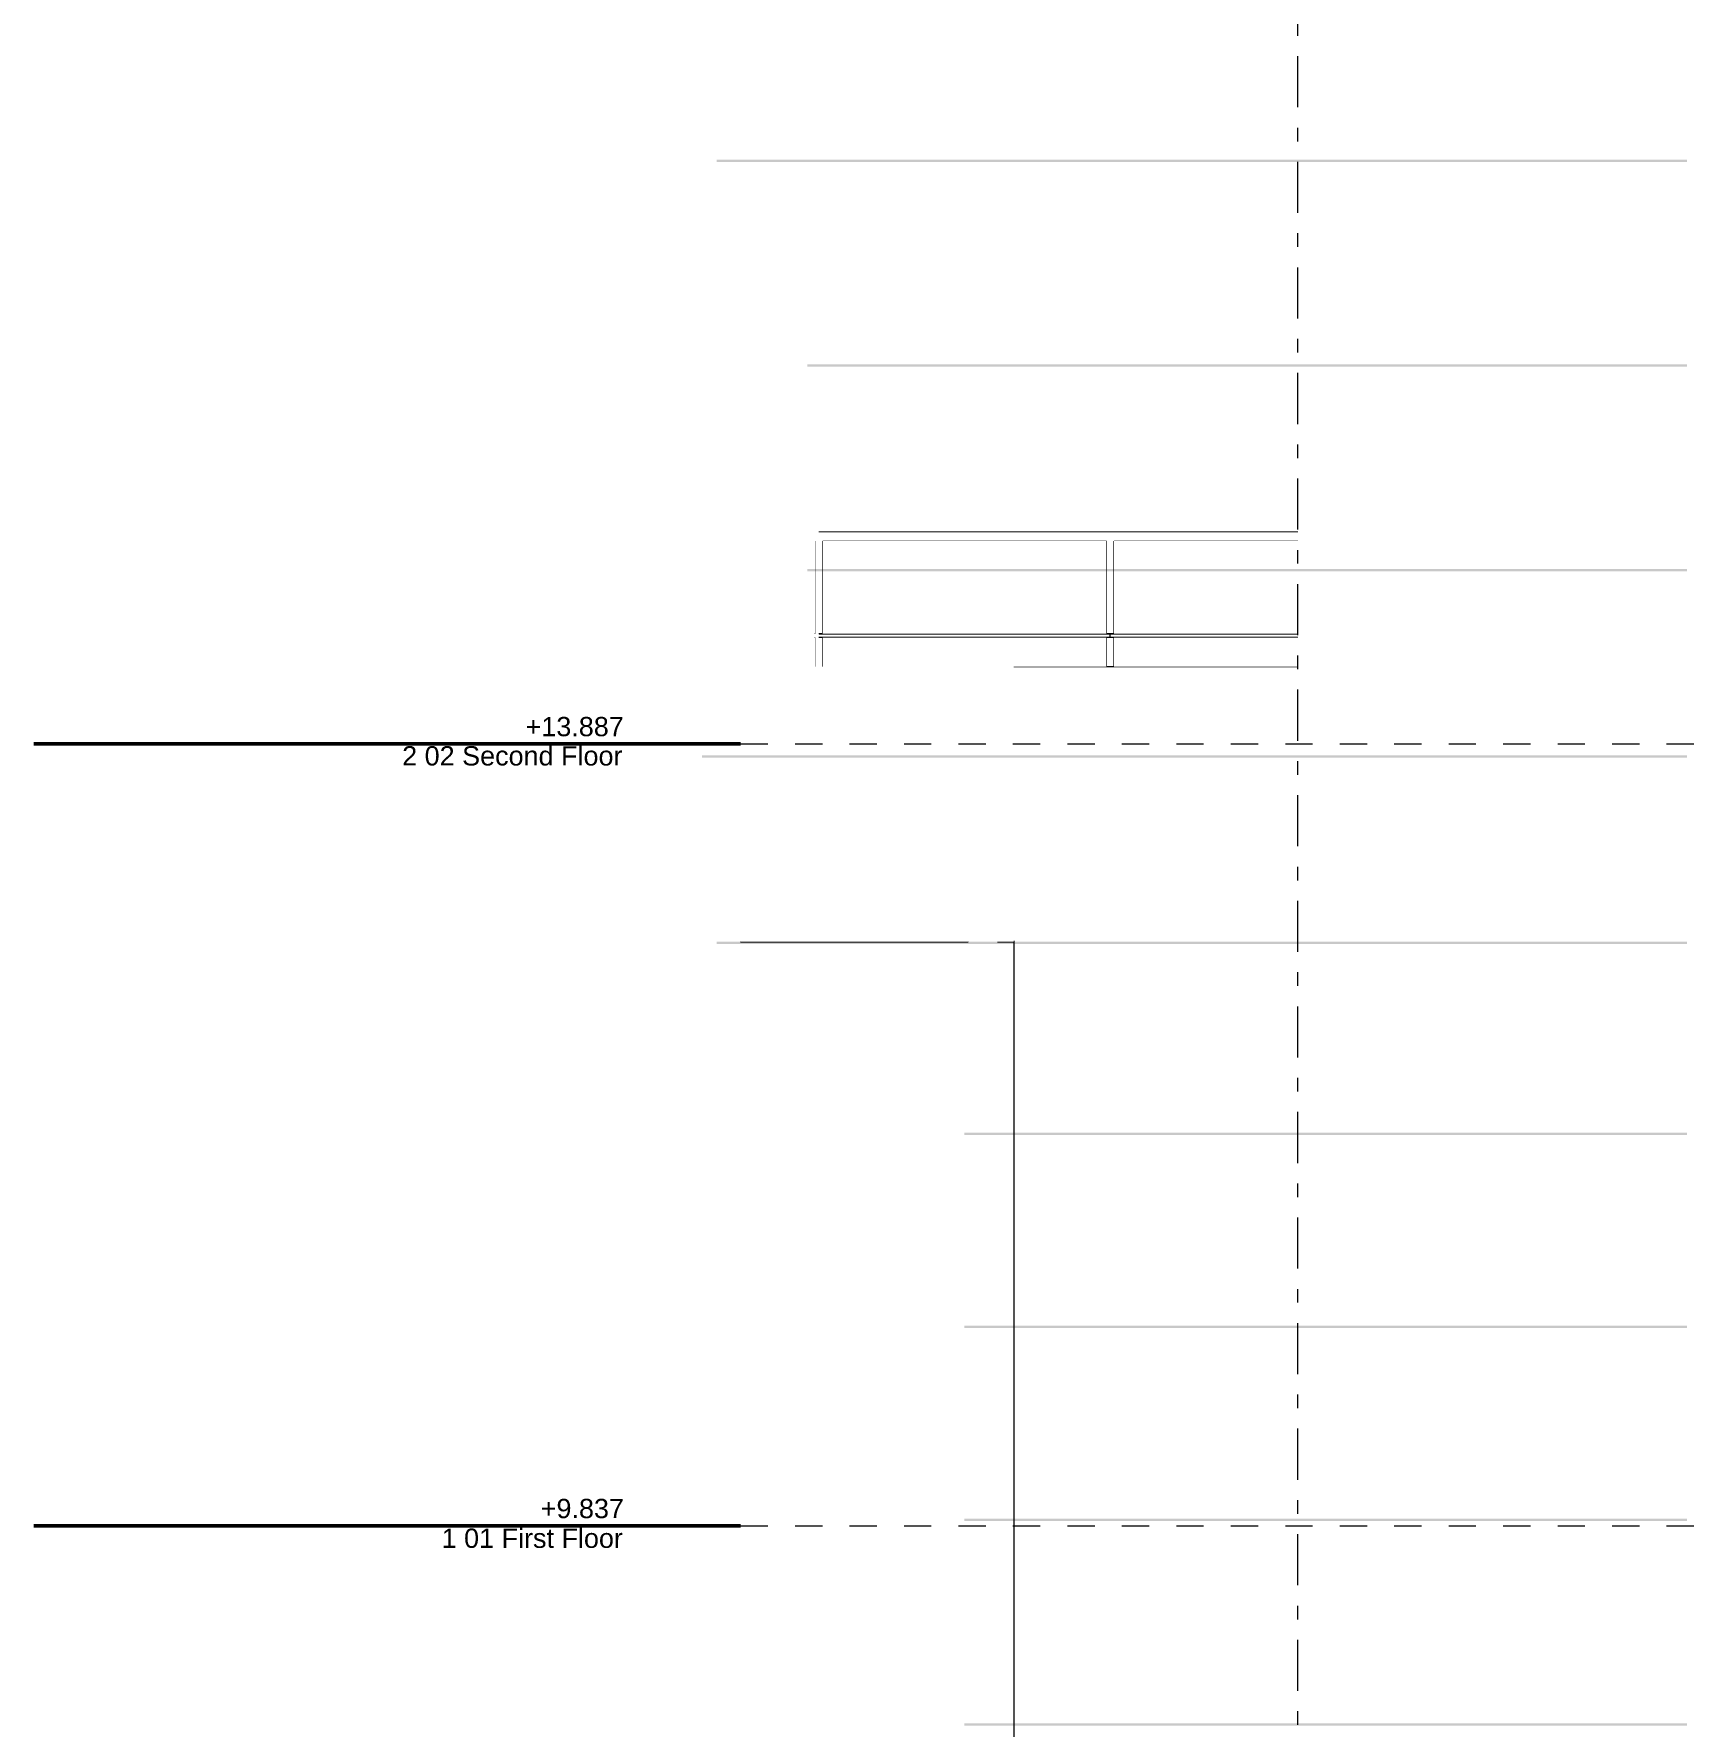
# Model space of a CAD drawing. Header units: millimetres. Extents: x -48147 to 1403542, y -455564 to 18123.
# Drawn here: x 1365504 to 1374101, y -446986 to -438215 of the extents above; entities that cross this region are included whole.
import ezdxf

# ---------------------------------------------------------------- set-up
doc = ezdxf.new("R2010")
doc.units = ezdxf.units.MM
doc.header["$MEASUREMENT"] = 0
for name, pattern in [('Dashed', [2822.222233, 1411.111116, -1411.111116]), ('Double Dashed', [546.805537, 264.583325, -105.833328, 70.555556, -105.833328]), ('Wipeout_Contour', [1000, 0, -1000])]:
    doc.linetypes.add(name, pattern=pattern)
for name, color, linetype, lineweight, true_color in [('0_Pen_No__105', 7, 'Continuous', 15, 0xa6a6a6), ('0_Pen_No__25', 7, 'Continuous', 50, 0x2a2a2a), ('A-20-M_Floor_Slab_Pen_No__148', 7, 'Continuous', 0, 0x444444), ('New_A-25-M_Curtain_Wall_Pen_No__44', 7, 'Continuous', 35, 0x444444), ('New_A-25-M_Wall_Ext_Pen_No__64', 7, 'Continuous', 20, 0x606060)]:
    doc.layers.add(name, color=color, linetype=linetype, lineweight=lineweight, true_color=true_color)
for name, color, linetype, lineweight in [('0_Pen_No__6', 7, 'Continuous', 35), ('A-95-P_Drawing_Pen_No__1', 7, 'Continuous', 13), ('New_A-20-M_Ceiling_Pen_No__89', 8, 'Continuous', 20), ('New_A-25-M_Curtain_Wall_Pen_No__2', 8, 'Continuous', 15), ('New_A-25-M_Wall_Ext_Pen_No__87', 8, 'Continuous', 20), ('New_A-25-M_Wall_Int_Pen_No__87', 8, 'Continuous', 20)]:
    doc.layers.add(name, color=color, linetype=linetype, lineweight=lineweight)
for name, color, linetype in [('A-95-P_Drawing', 7, 'Continuous'), ('New_A-20-M_Ceiling', 7, 'Continuous'), ('New_A-25-M_Curtain_Wall', 7, 'Continuous'), ('New_A-25-M_Wall_Ext', 7, 'Continuous'), ('New_A-25-M_Wall_Int', 7, 'Continuous')]:
    doc.layers.add(name, color=color, linetype=linetype)
doc.styles.add('GENERATED_STYLE_2', font='')
doc.styles.get('GENERATED_STYLE_2').set_extended_font_data('Swis721 BT')

# ---------------------------------------------------------------- blocks, each defined once
blk = doc.blocks.new('Section Elem_35_1', base_point=(1418663.2, -449992.5))
at = {"layer": 'New_A-25-M_Curtain_Wall', "linetype": 'Continuous', "lineweight": 0, "true_color": 0xffffff}
for points in [[(1372896.5, -438972.5), (1372906.5, -438972.5), (1372906.5, -438872.5), (1372896.5, -438872.5)], [(1372946.5, -438952.5), (1372967.8, -438943.7), (1372976.5, -438922.5), (1372967.8, -438901.3), (1372946.5, -438892.5), (1372925.3, -438901.3), (1372916.5, -438922.5), (1372925.3, -438943.7)], [(1373068, -438899.3), (1373064.4, -438895.8), (1373014.4, -438945.8), (1373018, -438949.3)], [(1373292, -438899.3), (1373288.4, -438895.8), (1373238.4, -438945.8), (1373242, -438949.3)], [(1373516, -438899.3), (1373512.4, -438895.8), (1373462.4, -438945.8), (1373466, -438949.3)], [(1373740, -438899.3), (1373736.4, -438895.8), (1373686.4, -438945.8), (1373690, -438949.3)], [(1373964, -438899.3), (1373960.4, -438895.8), (1373910.4, -438945.8), (1373914, -438949.3)], [(1374188, -438899.3), (1374184.4, -438895.8), (1374134.4, -438945.8), (1374138, -438949.3)]]:
    blk.add_hatch(color=7, dxfattribs=at).paths.add_polyline_path(points)
at = {"layer": 'New_A-25-M_Curtain_Wall_Pen_No__2', "linetype": 'Continuous'}
for p, q in [((1372906.5, -438872.5), (1374101.3, -438872.5)), ((1372925.3, -438901.3), (1372925.3, -438901.3)), ((1372925.3, -438943.7), (1372925.3, -438943.7)), ((1373238.4, -438945.8), (1373238.4, -438945.8)), ((1373462.4, -438945.8), (1373462.4, -438945.8)), ((1374134.4, -438945.8), (1374134.4, -438945.8)), ((1374257.5, -438972.5), (1372906.5, -438972.5))]:
    blk.add_line(p, q, dxfattribs=at)
at = {"layer": 'New_A-25-M_Curtain_Wall_Pen_No__44', "linetype": 'Continuous'}
for p, q in [((1372896.5, -438872.5), (1372896.5, -438972.5)), ((1372906.5, -438872.5), (1372896.5, -438872.5)), ((1372906.5, -438872.5), (1372906.5, -438972.5)), ((1372925.3, -438901.3), (1372916.5, -438922.5)), ((1372916.5, -438922.5), (1372925.3, -438943.7)), ((1372946.5, -438892.5), (1372925.3, -438901.3)), ((1372925.3, -438943.7), (1372946.5, -438952.5)), ((1372946.5, -438892.5), (1372967.8, -438901.3)), ((1372967.8, -438943.7), (1372946.5, -438952.5)), ((1372967.8, -438901.3), (1372976.5, -438922.5)), ((1372976.5, -438922.5), (1372967.8, -438943.7)), ((1373064.4, -438895.8), (1373014.4, -438945.8)), ((1373014.4, -438945.8), (1373018, -438949.3)), ((1373068, -438899.3), (1373018, -438949.3)), ((1373064.4, -438895.8), (1373068, -438899.3)), ((1373288.4, -438895.8), (1373238.4, -438945.8)), ((1373238.4, -438945.8), (1373242, -438949.3)), ((1373292, -438899.3), (1373242, -438949.3)), ((1373288.4, -438895.8), (1373292, -438899.3)), ((1373512.4, -438895.8), (1373462.4, -438945.8)), ((1373462.4, -438945.8), (1373466, -438949.3)), ((1373516, -438899.3), (1373466, -438949.3)), ((1373512.4, -438895.8), (1373516, -438899.3)), ((1373736.4, -438895.8), (1373686.4, -438945.8)), ((1373686.4, -438945.8), (1373690, -438949.3)), ((1373740, -438899.3), (1373690, -438949.3)), ((1373736.4, -438895.8), (1373740, -438899.3)), ((1373960.4, -438895.8), (1373910.4, -438945.8)), ((1373910.4, -438945.8), (1373914, -438949.3)), ((1373964, -438899.3), (1373914, -438949.3)), ((1373960.4, -438895.8), (1373964, -438899.3)), ((1374184.4, -438895.8), (1374134.4, -438945.8)), ((1374134.4, -438945.8), (1374138, -438949.3)), ((1374188, -438899.3), (1374138, -438949.3)), ((1374184.4, -438895.8), (1374188, -438899.3)), ((1372906.5, -438972.5), (1372896.5, -438972.5))]:
    blk.add_line(p, q, dxfattribs=at)
blk = doc.blocks.new('Section Elem_46_1', base_point=(1418663.2, -449992.5))
at = {"layer": 'New_A-25-M_Curtain_Wall', "linetype": 'Continuous', "lineweight": 0, "true_color": 0xffffff}
for points in [[(1372896.5, -443022.5), (1372906.5, -443022.5), (1372906.5, -442922.5), (1372896.5, -442922.5)], [(1372946.5, -443002.5), (1372967.8, -442993.7), (1372976.5, -442972.5), (1372967.8, -442951.3), (1372946.5, -442942.5), (1372925.3, -442951.3), (1372916.5, -442972.5), (1372925.3, -442993.7)], [(1373068, -442949.3), (1373064.4, -442945.8), (1373014.4, -442995.8), (1373018, -442999.3)], [(1373292, -442949.3), (1373288.4, -442945.8), (1373238.4, -442995.8), (1373242, -442999.3)], [(1373516, -442949.3), (1373512.4, -442945.8), (1373462.4, -442995.8), (1373466, -442999.3)], [(1373740, -442949.3), (1373736.4, -442945.8), (1373686.4, -442995.8), (1373690, -442999.3)], [(1373964, -442949.3), (1373960.4, -442945.8), (1373910.4, -442995.8), (1373914, -442999.3)], [(1374188, -442949.3), (1374184.4, -442945.8), (1374134.4, -442995.8), (1374138, -442999.3)]]:
    blk.add_hatch(color=7, dxfattribs=at).paths.add_polyline_path(points)
at = {"layer": 'New_A-25-M_Curtain_Wall_Pen_No__2', "linetype": 'Continuous'}
for p, q in [((1372906.5, -442922.5), (1374101.3, -442922.5)), ((1372925.3, -442951.3), (1372925.3, -442951.3)), ((1374257.5, -443022.5), (1372906.5, -443022.5)), ((1372925.3, -442993.7), (1372925.3, -442993.7)), ((1373014.4, -442995.8), (1373014.4, -442995.8)), ((1373238.4, -442995.8), (1373238.4, -442995.8)), ((1373462.4, -442995.8), (1373462.4, -442995.8)), ((1373910.4, -442995.8), (1373910.4, -442995.8)), ((1373910.4, -442995.8), (1373910.4, -442995.8))]:
    blk.add_line(p, q, dxfattribs=at)
at = {"layer": 'New_A-25-M_Curtain_Wall_Pen_No__44', "linetype": 'Continuous'}
for p, q in [((1372896.5, -442922.5), (1372896.5, -443022.5)), ((1372906.5, -442922.5), (1372896.5, -442922.5)), ((1372906.5, -442922.5), (1372906.5, -443022.5)), ((1372925.3, -442951.3), (1372916.5, -442972.5)), ((1372916.5, -442972.5), (1372925.3, -442993.7)), ((1372946.5, -442942.5), (1372925.3, -442951.3)), ((1372946.5, -442942.5), (1372967.8, -442951.3)), ((1372967.8, -442951.3), (1372976.5, -442972.5)), ((1372976.5, -442972.5), (1372967.8, -442993.7)), ((1373064.4, -442945.8), (1373014.4, -442995.8)), ((1373068, -442949.3), (1373018, -442999.3)), ((1373064.4, -442945.8), (1373068, -442949.3)), ((1373288.4, -442945.8), (1373238.4, -442995.8)), ((1373292, -442949.3), (1373242, -442999.3)), ((1373288.4, -442945.8), (1373292, -442949.3)), ((1373512.4, -442945.8), (1373462.4, -442995.8)), ((1373516, -442949.3), (1373466, -442999.3)), ((1373512.4, -442945.8), (1373516, -442949.3)), ((1373736.4, -442945.8), (1373686.4, -442995.8)), ((1373740, -442949.3), (1373690, -442999.3)), ((1373736.4, -442945.8), (1373740, -442949.3)), ((1373960.4, -442945.8), (1373910.4, -442995.8)), ((1373964, -442949.3), (1373914, -442999.3)), ((1373960.4, -442945.8), (1373964, -442949.3)), ((1374184.4, -442945.8), (1374134.4, -442995.8)), ((1374188, -442949.3), (1374138, -442999.3)), ((1374184.4, -442945.8), (1374188, -442949.3)), ((1372906.5, -443022.5), (1372896.5, -443022.5)), ((1372925.3, -442993.7), (1372946.5, -443002.5)), ((1372967.8, -442993.7), (1372946.5, -443002.5)), ((1373014.4, -442995.8), (1373018, -442999.3)), ((1373238.4, -442995.8), (1373242, -442999.3)), ((1373462.4, -442995.8), (1373466, -442999.3)), ((1373686.4, -442995.8), (1373690, -442999.3)), ((1373910.4, -442995.8), (1373914, -442999.3)), ((1374134.4, -442995.8), (1374138, -442999.3))]:
    blk.add_line(p, q, dxfattribs=at)
blk = doc.blocks.new('Section Elem_64_1', base_point=(1418663.2, -449992.5))
at = {"color": 254, "linetype": 'Wipeout_Contour', "lineweight": 0, "ltscale": 5765409.321146128}
blk.add_wipeout([(1372895.5, -438872.5), (1372895.5, -438972.5), (1372896.5, -438972.5), (1372896.5, -438872.5)], dxfattribs=at).dxf.layer = 'New_A-25-M_Curtain_Wall'
at = {"layer": 'New_A-25-M_Curtain_Wall_Pen_No__2', "linetype": 'Continuous'}
for p, q in [((1372895.5, -438872.5), (1372896.5, -438872.5)), ((1372895.5, -438872.5), (1372895.5, -438972.5)), ((1372895.5, -438972.5), (1372896.5, -438972.5))]:
    blk.add_line(p, q, dxfattribs=at)
blk = doc.blocks.new('Section Elem_103_1', base_point=(1418663.2, -449992.5))
at = {"color": 254, "linetype": 'Wipeout_Contour', "lineweight": 0, "ltscale": 5769436.884561822}
blk.add_wipeout([(1372591.3, -440842.5), (1374101.3, -440842.5), (1374101.3, -440792.5), (1372591.3, -440792.5)], dxfattribs=at).dxf.layer = 'New_A-25-M_Wall_Ext'
at = {"color": 254, "linetype": 'Wipeout_Contour', "lineweight": 0, "ltscale": 7209096.513250185}
blk.add_wipeout([(1372571.3, -441342.5), (1372571.3, -441492.5), (1372611.3, -441492.5), (1372611.3, -441342.5), (1372591.3, -441342.5)], dxfattribs=at).dxf.layer = 'New_A-25-M_Wall_Ext'
at = {"layer": 'New_A-25-M_Wall_Ext_Pen_No__64', "linetype": 'Continuous'}
blk.add_line((1372591.3, -440792.5), (1374101.3, -440792.5), dxfattribs=at)
at = {"color": 254, "linetype": 'Wipeout_Contour', "lineweight": 0, "ltscale": 7208680.659967665}
blk.add_wipeout([(1372571.3, -441322.5), (1372591.3, -441322.5), (1372611.3, -441322.5), (1372611.3, -440842.5), (1372571.3, -440842.5)], dxfattribs=at).dxf.layer = 'New_A-25-M_Wall_Ext'
at = {"layer": 'New_A-25-M_Wall_Ext_Pen_No__64', "linetype": 'Continuous'}
blk.add_line((1372611.3, -440842.5), (1374101.3, -440842.5), dxfattribs=at)
at = {"color": 254, "linetype": 'Wipeout_Contour', "lineweight": 0, "ltscale": 5770075.158476412}
blk.add_wipeout([(1372591.3, -441337.5), (1372591.3, -441341.2), (1374101.3, -441341.2), (1374101.3, -441337.5)], dxfattribs=at).dxf.layer = 'New_A-25-M_Wall_Ext'
at = {"color": 254, "linetype": 'Wipeout_Contour', "lineweight": 0, "ltscale": 5770069.859286359}
blk.add_wipeout([(1372591.3, -441332.5), (1372591.3, -441337.5), (1374101.3, -441337.5), (1374101.3, -441332.5)], dxfattribs=at).dxf.layer = 'New_A-25-M_Wall_Ext'
at = {"color": 254, "linetype": 'Wipeout_Contour', "lineweight": 0, "ltscale": 5770063.740360473}
blk.add_wipeout([(1372591.3, -441327.5), (1372591.3, -441332.5), (1374101.3, -441332.5), (1374101.3, -441327.5)], dxfattribs=at).dxf.layer = 'New_A-25-M_Wall_Ext'
at = {"color": 254, "linetype": 'Wipeout_Contour', "lineweight": 0, "ltscale": 5770058.441260003}
blk.add_wipeout([(1372591.3, -441323.9), (1372591.3, -441327.5), (1374101.3, -441327.5), (1374101.3, -441323.9)], dxfattribs=at).dxf.layer = 'New_A-25-M_Wall_Ext'
at = {"color": 254, "linetype": 'Wipeout_Contour', "lineweight": 0, "ltscale": 5770055.381840145}
blk.add_wipeout([(1372591.3, -441322.5), (1372591.3, -441323.9), (1374101.3, -441323.9), (1374101.3, -441322.5)], dxfattribs=at).dxf.layer = 'New_A-25-M_Wall_Ext'
at = {"color": 254, "linetype": 'Wipeout_Contour', "lineweight": 0, "ltscale": 5770078.217982439}
blk.add_wipeout([(1372591.3, -441341.2), (1372591.3, -441342.5), (1374101.3, -441342.5), (1374101.3, -441341.2)], dxfattribs=at).dxf.layer = 'New_A-25-M_Wall_Ext'
at = {"layer": 'New_A-25-M_Wall_Ext_Pen_No__64', "linetype": 'Continuous'}
for p, q in [((1372571.3, -441322.5), (1372571.3, -440842.5)), ((1372611.3, -441322.5), (1372611.3, -440842.5)), ((1374101.3, -441322.5), (1372591.3, -441322.5)), ((1372571.3, -441492.5), (1372571.3, -441342.5)), ((1374101.3, -441342.5), (1372591.3, -441342.5)), ((1372611.3, -441492.5), (1372611.3, -441342.5))]:
    blk.add_line(p, q, dxfattribs=at)
blk = doc.blocks.new('Section Elem_104_1', base_point=(1418663.2, -449992.5))
at = {"color": 254, "linetype": 'Wipeout_Contour', "lineweight": 0, "ltscale": 5763686.177831136}
blk.add_wipeout([(1371081.3, -440842.5), (1372591.3, -440842.5), (1372591.3, -440792.5), (1371081.3, -440792.5)], dxfattribs=at).dxf.layer = 'New_A-25-M_Wall_Ext'
at = {"layer": 'New_A-25-M_Wall_Ext_Pen_No__64', "linetype": 'Continuous'}
blk.add_line((1371081.3, -440792.5), (1372591.3, -440792.5), dxfattribs=at)
at = {"color": 254, "linetype": 'Wipeout_Contour', "lineweight": 0, "ltscale": 7201493.124084903}
blk.add_wipeout([(1371101.3, -440842.5), (1371061.3, -440842.5), (1371061.3, -441322.5), (1371081.3, -441322.5), (1371101.3, -441322.5)], dxfattribs=at).dxf.layer = 'New_A-25-M_Wall_Ext'
at = {"layer": 'New_A-25-M_Wall_Ext_Pen_No__64', "linetype": 'Continuous'}
blk.add_line((1371101.3, -440842.5), (1372571.3, -440842.5), dxfattribs=at)
at = {"color": 254, "linetype": 'Wipeout_Contour', "lineweight": 0, "ltscale": 7201909.392420099}
blk.add_wipeout([(1371061.3, -441492.5), (1371101.3, -441492.5), (1371101.3, -441342.5), (1371081.3, -441342.5), (1371061.3, -441342.5)], dxfattribs=at).dxf.layer = 'New_A-25-M_Wall_Ext'
at = {"color": 254, "linetype": 'Wipeout_Contour', "lineweight": 0, "ltscale": 5764325.08851216}
blk.add_wipeout([(1371081.3, -441337.5), (1371081.3, -441341.2), (1372591.3, -441341.2), (1372591.3, -441337.5)], dxfattribs=at).dxf.layer = 'New_A-25-M_Wall_Ext'
at = {"color": 254, "linetype": 'Wipeout_Contour', "lineweight": 0, "ltscale": 5764319.784036011}
blk.add_wipeout([(1371081.3, -441332.5), (1371081.3, -441337.5), (1372591.3, -441337.5), (1372591.3, -441332.5)], dxfattribs=at).dxf.layer = 'New_A-25-M_Wall_Ext'
at = {"color": 254, "linetype": 'Wipeout_Contour', "lineweight": 0, "ltscale": 5764313.659006312}
blk.add_wipeout([(1371081.3, -441327.5), (1371081.3, -441332.5), (1372591.3, -441332.5), (1372591.3, -441327.5)], dxfattribs=at).dxf.layer = 'New_A-25-M_Wall_Ext'
at = {"color": 254, "linetype": 'Wipeout_Contour', "lineweight": 0, "ltscale": 5764308.354619822}
blk.add_wipeout([(1371081.3, -441323.9), (1371081.3, -441327.5), (1372591.3, -441327.5), (1372591.3, -441323.9)], dxfattribs=at).dxf.layer = 'New_A-25-M_Wall_Ext'
at = {"color": 254, "linetype": 'Wipeout_Contour', "lineweight": 0, "ltscale": 5764305.292148091}
blk.add_wipeout([(1371081.3, -441322.5), (1371081.3, -441323.9), (1372591.3, -441323.9), (1372591.3, -441322.5)], dxfattribs=at).dxf.layer = 'New_A-25-M_Wall_Ext'
at = {"color": 254, "linetype": 'Wipeout_Contour', "lineweight": 0, "ltscale": 5764328.151070131}
blk.add_wipeout([(1371081.3, -441341.2), (1371081.3, -441342.5), (1372591.3, -441342.5), (1372591.3, -441341.2)], dxfattribs=at).dxf.layer = 'New_A-25-M_Wall_Ext'
at = {"layer": 'New_A-25-M_Wall_Ext_Pen_No__64', "linetype": 'Continuous'}
for p, q in [((1371061.3, -441322.5), (1371061.3, -440842.5)), ((1371101.3, -441322.5), (1371101.3, -440842.5)), ((1372591.3, -441322.5), (1371081.3, -441322.5)), ((1372591.3, -441323.9), (1372591.3, -441322.5)), ((1372591.3, -441327.5), (1372591.3, -441323.9)), ((1371061.3, -441492.5), (1371061.3, -441342.5)), ((1372591.3, -441342.5), (1371081.3, -441342.5)), ((1371101.3, -441492.5), (1371101.3, -441342.5)), ((1372591.3, -441332.5), (1372591.3, -441327.5)), ((1372591.3, -441337.5), (1372591.3, -441332.5)), ((1372591.3, -441341.2), (1372591.3, -441337.5)), ((1372591.3, -441342.5), (1372591.3, -441341.2))]:
    blk.add_line(p, q, dxfattribs=at)
blk = doc.blocks.new('Section Elem_105_1', base_point=(1418663.2, -449992.5))
at = {"color": 254, "linetype": 'Wipeout_Contour', "lineweight": 0, "ltscale": 5757936.063495832}
blk.add_wipeout([(1369571.3, -440842.5), (1371081.3, -440842.5), (1371081.3, -440792.5), (1369571.3, -440792.5)], dxfattribs=at).dxf.layer = 'New_A-25-M_Wall_Ext'
at = {"color": 254, "linetype": 'Wipeout_Contour', "lineweight": 0, "ltscale": 7194723.014912529}
blk.add_wipeout([(1369551.3, -441492.5), (1369591.3, -441492.5), (1369591.3, -441342.5), (1369571.3, -441342.5), (1369551.3, -441342.5)], dxfattribs=at).dxf.layer = 'New_A-25-M_Wall_Ext'
at = {"layer": 'New_A-25-M_Wall_Ext_Pen_No__64', "linetype": 'Continuous'}
blk.add_line((1369571.3, -440792.5), (1371081.3, -440792.5), dxfattribs=at)
at = {"color": 254, "linetype": 'Wipeout_Contour', "lineweight": 0, "ltscale": 7194306.330781128}
blk.add_wipeout([(1369551.3, -441322.5), (1369571.3, -441322.5), (1369591.3, -441322.5), (1369591.3, -440842.5), (1369551.3, -440842.5)], dxfattribs=at).dxf.layer = 'New_A-25-M_Wall_Ext'
at = {"layer": 'New_A-25-M_Wall_Ext_Pen_No__64', "linetype": 'Continuous'}
blk.add_line((1369591.3, -440842.5), (1371061.3, -440842.5), dxfattribs=at)
at = {"color": 254, "linetype": 'Wipeout_Contour', "lineweight": 0, "ltscale": 5758575.612149223}
blk.add_wipeout([(1369571.3, -441337.5), (1369571.3, -441341.2), (1371081.3, -441341.2), (1371081.3, -441337.5)], dxfattribs=at).dxf.layer = 'New_A-25-M_Wall_Ext'
at = {"color": 254, "linetype": 'Wipeout_Contour', "lineweight": 0, "ltscale": 5758570.302376969}
blk.add_wipeout([(1369571.3, -441332.5), (1369571.3, -441337.5), (1371081.3, -441337.5), (1371081.3, -441332.5)], dxfattribs=at).dxf.layer = 'New_A-25-M_Wall_Ext'
at = {"color": 254, "linetype": 'Wipeout_Contour', "lineweight": 0, "ltscale": 5758564.171231896}
blk.add_wipeout([(1369571.3, -441327.5), (1369571.3, -441332.5), (1371081.3, -441332.5), (1371081.3, -441327.5)], dxfattribs=at).dxf.layer = 'New_A-25-M_Wall_Ext'
at = {"color": 254, "linetype": 'Wipeout_Contour', "lineweight": 0, "ltscale": 5758558.861549376}
blk.add_wipeout([(1369571.3, -441323.9), (1369571.3, -441327.5), (1371081.3, -441327.5), (1371081.3, -441323.9)], dxfattribs=at).dxf.layer = 'New_A-25-M_Wall_Ext'
at = {"color": 254, "linetype": 'Wipeout_Contour', "lineweight": 0, "ltscale": 5758555.796019997}
blk.add_wipeout([(1369571.3, -441322.5), (1369571.3, -441323.9), (1371081.3, -441323.9), (1371081.3, -441322.5)], dxfattribs=at).dxf.layer = 'New_A-25-M_Wall_Ext'
at = {"color": 254, "linetype": 'Wipeout_Contour', "lineweight": 0, "ltscale": 5758578.677764916}
blk.add_wipeout([(1369571.3, -441341.2), (1369571.3, -441342.5), (1371081.3, -441342.5), (1371081.3, -441341.2)], dxfattribs=at).dxf.layer = 'New_A-25-M_Wall_Ext'
at = {"layer": 'New_A-25-M_Wall_Ext_Pen_No__64', "linetype": 'Continuous'}
for p, q in [((1369551.3, -441322.5), (1369551.3, -440842.5)), ((1369591.3, -441322.5), (1369591.3, -440842.5)), ((1371081.3, -441322.5), (1369571.3, -441322.5)), ((1371081.3, -441323.9), (1371081.3, -441322.5)), ((1371081.3, -441327.5), (1371081.3, -441323.9)), ((1369551.3, -441492.5), (1369551.3, -441342.5)), ((1371081.3, -441342.5), (1369571.3, -441342.5)), ((1369591.3, -441492.5), (1369591.3, -441342.5)), ((1371081.3, -441332.5), (1371081.3, -441327.5)), ((1371081.3, -441337.5), (1371081.3, -441332.5)), ((1371081.3, -441341.2), (1371081.3, -441337.5)), ((1371081.3, -441342.5), (1371081.3, -441341.2))]:
    blk.add_line(p, q, dxfattribs=at)
blk = doc.blocks.new('Section Elem_111_1', base_point=(1418663.2, -449992.5))
at = {"color": 254, "linetype": 'Wipeout_Contour', "lineweight": 0, "ltscale": 5770364.575792255}
blk.add_wipeout([(1372896.3, -443022.5), (1372896.5, -443022.5), (1372896.5, -442922.5), (1372896.3, -442922.5)], dxfattribs=at).dxf.layer = 'New_A-25-M_Curtain_Wall'
at = {"layer": 'New_A-25-M_Curtain_Wall_Pen_No__2', "linetype": 'Continuous'}
for p, q in [((1372896.3, -442922.5), (1372896.5, -442922.5)), ((1372896.3, -442922.5), (1372896.3, -443022.5)), ((1372896.3, -443022.5), (1372896.5, -443022.5))]:
    blk.add_line(p, q, dxfattribs=at)
blk = doc.blocks.new('Section Elem_168_1', base_point=(1418663.2, -449992.5))
at = {"color": 254, "linetype": 'Wipeout_Contour', "lineweight": 0, "ltscale": 15876179.40572042}
blk.add_wipeout([(1374101.3, -441492.5), (1370581.3, -441492.5), (1370581.3, -449992.5), (1372791.3, -449992.5), (1372791.3, -446992.5), (1374101.3, -446992.5), (1374101.3, -445042.5), (1374101.3, -443022.5), (1372896.3, -443022.5), (1372896.3, -442922.5), (1374101.3, -442922.5)], dxfattribs=at).dxf.layer = 'New_A-25-M_Wall_Int'
at = {"layer": 'New_A-25-M_Wall_Int_Pen_No__87', "linetype": 'Continuous'}
for p, q in [((1370581.3, -441492.5), (1374101.3, -441492.5)), ((1370581.3, -442912.5), (1370581.3, -449992.5))]:
    blk.add_line(p, q, dxfattribs=at)
blk = doc.blocks.new('Section Elem_170_1', base_point=(1418663.2, -449992.5))
at = {"color": 254, "linetype": 'Wipeout_Contour', "lineweight": 0, "ltscale": 20163712.21051029}
blk.add_wipeout([(1369166.1, -430077.5), (1369166.1, -439792.5), (1369524.9, -439792.5), (1369524.9, -440792.5), (1374101.3, -440792.5), (1374101.3, -438972.5), (1372895.5, -438972.5), (1372895.5, -438872.5), (1374101.3, -438872.5), (1374101.3, -434922.5), (1372895.6, -434922.5), (1372895.6, -434822.5), (1374101.3, -434822.5), (1374101.3, -430077.5)], dxfattribs=at).dxf.layer = 'New_A-25-M_Wall_Ext'
at = {"color": 254, "linetype": 'Wipeout_Contour', "lineweight": 0, "ltscale": 5755259.734605221}
blk.add_wipeout([(1369524.9, -441322.5), (1369551.3, -441322.5), (1369551.3, -440842.5), (1369524.9, -440842.5)], dxfattribs=at).dxf.layer = 'New_A-25-M_Wall_Ext'
at = {"layer": 'New_A-25-M_Wall_Ext_Pen_No__87', "linetype": 'Continuous'}
for p, q in [((1370783.4, -430077.5), (1369166.1, -430077.5)), ((1374101.3, -434822.5), (1374101.3, -433792.5))]:
    blk.add_line(p, q, dxfattribs=at)
at = {"color": 254, "linetype": 'Wipeout_Contour', "lineweight": 0, "ltscale": 5755670.600438748}
blk.add_wipeout([(1369524.9, -441342.5), (1369524.9, -441492.5), (1369551.3, -441492.5), (1369551.3, -441342.5)], dxfattribs=at).dxf.layer = 'New_A-25-M_Wall_Ext'
at = {"color": 254, "linetype": 'Wipeout_Contour', "lineweight": 0, "ltscale": 5758671.478504064}
blk.add_wipeout([(1369591.3, -441492.5), (1371061.3, -441492.5), (1371061.3, -441342.5), (1369591.3, -441342.5)], dxfattribs=at).dxf.layer = 'New_A-25-M_Wall_Ext'
at = {"color": 254, "linetype": 'Wipeout_Contour', "lineweight": 0, "ltscale": 5758260.827013136}
blk.add_wipeout([(1371061.3, -440842.5), (1369591.3, -440842.5), (1369591.3, -441322.5), (1371061.3, -441322.5)], dxfattribs=at).dxf.layer = 'New_A-25-M_Wall_Ext'
at = {"color": 254, "linetype": 'Wipeout_Contour', "lineweight": 0, "ltscale": 5764010.616976371}
blk.add_wipeout([(1372571.3, -440842.5), (1371101.3, -440842.5), (1371101.3, -441322.5), (1372571.3, -441322.5)], dxfattribs=at).dxf.layer = 'New_A-25-M_Wall_Ext'
at = {"color": 254, "linetype": 'Wipeout_Contour', "lineweight": 0, "ltscale": 5764420.858896668}
blk.add_wipeout([(1371101.3, -441492.5), (1372571.3, -441492.5), (1372571.3, -441342.5), (1371101.3, -441342.5)], dxfattribs=at).dxf.layer = 'New_A-25-M_Wall_Ext'
at = {"color": 254, "linetype": 'Wipeout_Contour', "lineweight": 0, "ltscale": 5769799.083951829}
blk.add_wipeout([(1374101.3, -440842.5), (1372611.3, -440842.5), (1372611.3, -441322.5), (1374101.3, -441322.5)], dxfattribs=at).dxf.layer = 'New_A-25-M_Wall_Ext'
at = {"color": 254, "linetype": 'Wipeout_Contour', "lineweight": 0, "ltscale": 5770208.914321127}
blk.add_wipeout([(1372611.3, -441342.5), (1372611.3, -441492.5), (1374101.3, -441492.5), (1374101.3, -441342.5)], dxfattribs=at).dxf.layer = 'New_A-25-M_Wall_Ext'
blk = doc.blocks.new('Section Elem_202_1', base_point=(1418663.2, -449992.5))
at = {"color": 254, "linetype": 'Wipeout_Contour', "lineweight": 0, "ltscale": 5758343.592543235}
blk.add_wipeout([(1370344.3, -442917.5), (1369166.1, -442917.5), (1369166.1, -442922.5), (1370344.3, -442922.5)], dxfattribs=at).dxf.layer = 'New_A-20-M_Ceiling'
at = {"color": 254, "linetype": 'Wipeout_Contour', "lineweight": 0, "ltscale": 5761326.248412029}
blk.add_wipeout([(1370496.5, -442917.5), (1370496.5, -442922.5), (1370581.3, -442922.5), (1370581.3, -442917.5)], dxfattribs=at).dxf.layer = 'New_A-20-M_Ceiling'
at = {"layer": 'New_A-20-M_Ceiling_Pen_No__89', "linetype": 'Continuous'}
for p, q in [((1369166.1, -442917.5), (1370344.3, -442917.5)), ((1370496.5, -442917.5), (1370581.3, -442917.5))]:
    blk.add_line(p, q, dxfattribs=at)
blk = doc.blocks.new('Section Elem_203_1', base_point=(1418663.2, -449992.5))
at = {"color": 254, "linetype": 'Wipeout_Contour', "lineweight": 0, "ltscale": 5758337.439009685}
blk.add_wipeout([(1369166.1, -442917.5), (1370344.3, -442917.5), (1370344.3, -442912.5), (1369166.1, -442912.5)], dxfattribs=at).dxf.layer = 'New_A-25-M_Wall_Int'
at = {"color": 254, "linetype": 'Wipeout_Contour', "lineweight": 0, "ltscale": 5761320.098194894}
blk.add_wipeout([(1370496.5, -442912.5), (1370496.5, -442917.5), (1370581.3, -442917.5), (1370581.3, -442912.5)], dxfattribs=at).dxf.layer = 'New_A-25-M_Wall_Int'
blk = doc.blocks.new('S-22 Building Section_STORY_MARKER', base_point=(1418663.2, -449992.5))
at = {"layer": '0_Pen_No__105', "linetype": 'Dashed', "ltscale": 0.1}
for p, q in [((1369166.1, -441892.5), (1399880.2, -441892.5)), ((1369166.1, -445942.5), (1399880.2, -445942.5))]:
    blk.add_line(p, q, dxfattribs=at)
at = {"layer": '0_Pen_No__25', "linetype": 'Continuous'}
for p, q in [((1369166.1, -441892.5), (1369066.1, -441892.5)), ((1369166.1, -445942.5), (1369066.1, -445942.5))]:
    blk.add_line(p, q, dxfattribs=at)
at = {"color": 254, "linetype": 'Wipeout_Contour', "lineweight": 0, "ltscale": 5747488.054358391}
blk.add_wipeout([(1365504.1, -441744.3), (1365504.1, -442040.8), (1368966.1, -442040.8), (1368966.1, -441744.3)], dxfattribs=at)
at = {"color": 254, "linetype": 'Wipeout_Contour', "lineweight": 0, "ltscale": 5752490.827609988}
blk.add_wipeout([(1365504.1, -445794.3), (1365504.1, -446090.8), (1368966.1, -446090.8), (1368966.1, -445794.3)], dxfattribs=at)
at = {"layer": '0_Pen_No__25', "linetype": 'Continuous'}
for p, q in [((1365504.1, -441892.5), (1368566.1, -441892.5)), ((1368766.1, -441892.5), (1368566.1, -441892.5)), ((1368766.1, -441892.5), (1368966.1, -441892.5)), ((1369066.1, -441892.5), (1368966.1, -441892.5)), ((1365504.1, -445942.5), (1368566.1, -445942.5)), ((1368766.1, -445942.5), (1368566.1, -445942.5)), ((1368766.1, -445942.5), (1368966.1, -445942.5)), ((1369066.1, -445942.5), (1368966.1, -445942.5))]:
    blk.add_line(p, q, dxfattribs=at)
at = {"layer": '0_Pen_No__6', "char_height": 100, "attachment_point": 1, "style": 'GENERATED_STYLE_2'}
for s, insert in [('\\A1;{\\fSwis721 BT|b0|i0|c0|p34;+13.887}', (1368051.9, -441753.1)), ('\\A1;{\\fSwis721 BT|b0|i0|c0|p34;2 02 Second Floor}', (1367412.4, -441904.6)), ('\\A1;{\\fSwis721 BT|b0|i0|c0|p34;+9.837}', (1368130.4, -445803.1)), ('\\A1;{\\fSwis721 BT|b0|i0|c0|p34;1 01 First Floor}', (1367616.8, -445957.1))]:
    blk.add_mtext(s, dxfattribs=dict(at, insert=insert))

msp = doc.modelspace()

# ---------------------------------------------------------------- block references
at = {"layer": 'New_A-25-M_Curtain_Wall'}
for name in ['Section Elem_35_1', 'Section Elem_46_1']:
    msp.add_blockref(name, (1418663.2, -449992.5), dxfattribs=at)
at = {"layer": 'New_A-25-M_Wall_Ext'}
msp.add_blockref('Section Elem_103_1', (1418663.2, -449992.5), dxfattribs=at)

# ---------------------------------------------------------------- next in the draw order: block references
at = {"layer": 'New_A-25-M_Curtain_Wall'}
for name in ['Section Elem_64_1', 'Section Elem_111_1']:
    msp.add_blockref(name, (1418663.2, -449992.5), dxfattribs=at)
at = {"layer": 'New_A-25-M_Wall_Ext'}
msp.add_blockref('Section Elem_104_1', (1418663.2, -449992.5), dxfattribs=at)

# ---------------------------------------------------------------- next in the draw order: block references
msp.add_blockref('Section Elem_105_1', (1418663.2, -449992.5), dxfattribs=at)

# ---------------------------------------------------------------- next in the draw order: block references
at = {"layer": 'New_A-25-M_Wall_Int'}
msp.add_blockref('Section Elem_168_1', (1418663.2, -449992.5), dxfattribs=at)

# ---------------------------------------------------------------- next in the draw order: block references
at = {"layer": 'New_A-20-M_Ceiling'}
msp.add_blockref('Section Elem_202_1', (1418663.2, -449992.5), dxfattribs=at)
at = {"layer": 'New_A-25-M_Wall_Ext'}
msp.add_blockref('Section Elem_170_1', (1418663.2, -449992.5), dxfattribs=at)

# ---------------------------------------------------------------- next in the draw order: block references
at = {"layer": 'New_A-25-M_Wall_Int'}
msp.add_blockref('Section Elem_203_1', (1418663.2, -449992.5), dxfattribs=at)

# ---------------------------------------------------------------- next in the draw order: wipeouts: each hides what was drawn before it
at = {"color": 254, "linetype": 'Wipeout_Contour', "lineweight": 0, "ltscale": 5773278.242325218}
msp.add_wipeout([(1372053.4, -431582.2), (1375982, -431582.2), (1375982, -451938.9), (1372053.4, -451938.9)], dxfattribs=at).dxf.layer = 'A-95-P_Drawing'

# ---------------------------------------------------------------- next in the draw order: hatches: boundary and pattern name
at = {"layer": 'A-20-M_Floor_Slab_Pen_No__148', "linetype": 'Continuous'}
for points in [[(1374070.2, -438866.5), (1374070.2, -438878.5), (1369041.2, -438878.5), (1369041.2, -438866.5)], [(1374070.2, -439926.5), (1374070.2, -439938.5), (1369511, -439938.5), (1369511, -439926.5)], [(1374070.2, -440986.5), (1374070.2, -440998.5), (1369511, -440998.5), (1369511, -440986.5)], [(1374070.2, -441951.5), (1374070.2, -441963.5), (1368388.9, -441963.5), (1368388.9, -441951.5)], [(1374070.2, -442916.5), (1374070.2, -442928.5), (1369041.2, -442928.5), (1369041.2, -442916.5)], [(1374070.2, -443906.5), (1374070.2, -443918.5), (1370325.2, -443918.5), (1370325.2, -443906.5)], [(1374070.2, -444906.5), (1374070.2, -444918.5), (1370325.2, -444918.5), (1370325.2, -444906.5)], [(1374070.2, -445906.5), (1374070.2, -445918.5), (1370325.2, -445918.5), (1370325.2, -445906.5)], [(1374070.2, -446966.5), (1374070.2, -446978.5), (1370325, -446978.5), (1370325, -446966.5)]]:
    msp.add_hatch(color=256, dxfattribs=at).paths.add_polyline_path(points)

# ---------------------------------------------------------------- next in the draw order: linework, layer by layer
at = {"layer": 'A-95-P_Drawing_Pen_No__1', "linetype": 'Double Dashed', "flags": 128}
msp.add_lwpolyline([(1372053.4, -431582.2), (1375982, -431582.2), (1375982, -451938.9), (1372053.4, -451938.9)], close=True, dxfattribs=at)

# ---------------------------------------------------------------- next in the draw order: block references
at = {"linetype": 'Continuous', "lineweight": 0}
msp.add_blockref('S-22 Building Section_STORY_MARKER', (1418663.2, -449992.5), dxfattribs=at)

doc.saveas('drawing.dxf')
